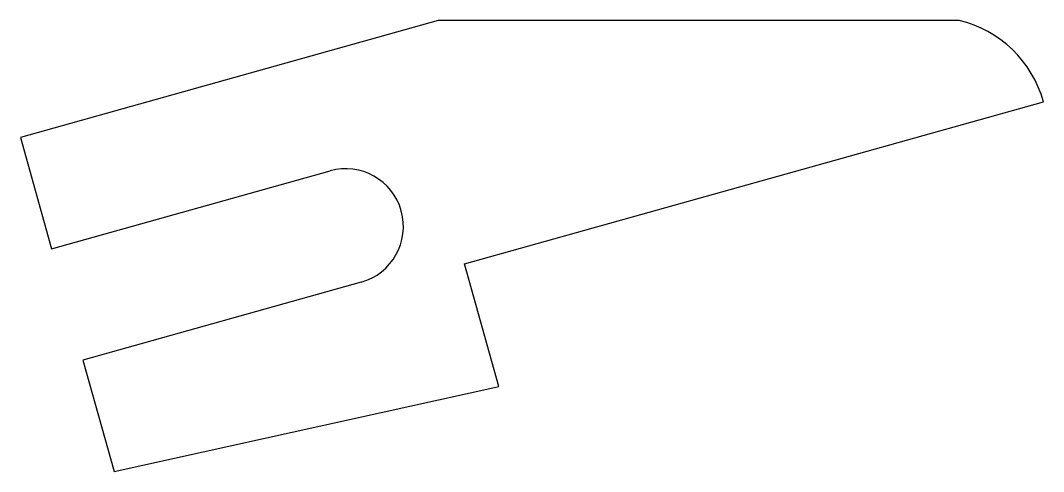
# Model space of a CAD drawing. Extents: x -18.1 to 26.2, y -19.5 to 0.
import ezdxf

# ---------------------------------------------------------------- set-up
doc = ezdxf.new("R2010")
doc.units = 0
doc.layers.add('OUTER_LOOP', color=7, linetype='CONTINUOUS')

msp = doc.modelspace()

# ---------------------------------------------------------------- linework, layer by layer
at = {"layer": 'OUTER_LOOP', "color": 3, "linetype": 'CONTINUOUS'}
for p, q in [((0, 0), (-18.055, -5.057)), ((22.537, 0), (0, 0)), ((1.146, -10.525), (26.183, -3.513)), ((-18.055, -5.057), (-16.707, -9.871)), ((-16.707, -9.871), (-4.67, -6.5)), ((2.63, -15.821), (1.146, -10.525)), ((-3.322, -11.315), (-15.358, -14.686)), ((-15.358, -14.686), (-14.01, -19.501)), ((-14.01, -19.501), (2.63, -15.821))]:
    msp.add_line(p, q, dxfattribs=at)
for centre, radius, start, end in [((21.368, -4.861), 5, 15.6459, 76.4815), ((-3.996, -8.908), 2.5, 285.6459, 105.6459)]:
    msp.add_arc(centre, radius, start, end, dxfattribs=at)

doc.saveas('drawing.dxf')
